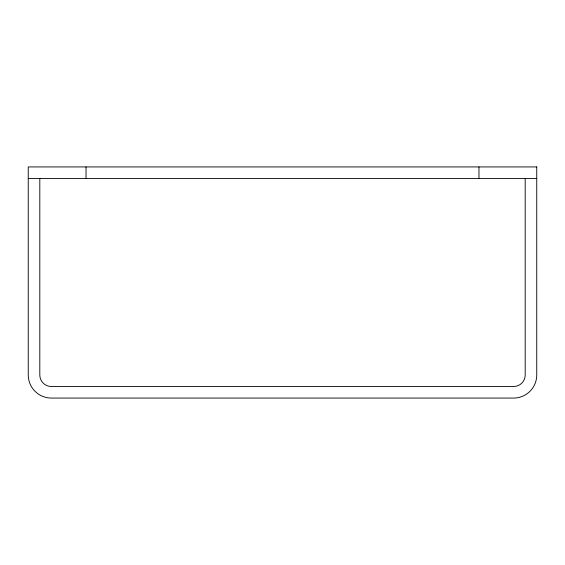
<?xml version="1.0" encoding="UTF-8"?>
<svg xmlns="http://www.w3.org/2000/svg" width="565" height="565" viewBox="0 0 565 565"><rect width="100%" height="100%" fill="white"/><g stroke="black" fill="none" stroke-linecap="round" stroke-linejoin="round"><path stroke-width="0.85" d="M28.25 178.491L536.75 178.491M525.196 178.491L525.196 374.955A11.554 11.554 0 0 1 513.634 386.509L51.366 386.509A11.554 11.554 0 0 1 39.804 374.955L39.804 178.491M478.965 166.929L478.965 178.491M86.035 166.929L86.035 178.491M536.75 166.929L28.25 166.929L28.25 374.955A23.116 23.116 0 0 0 51.366 398.071L513.634 398.071A23.116 23.116 0 0 0 536.75 374.955L536.75 166.929"/></g></svg>
